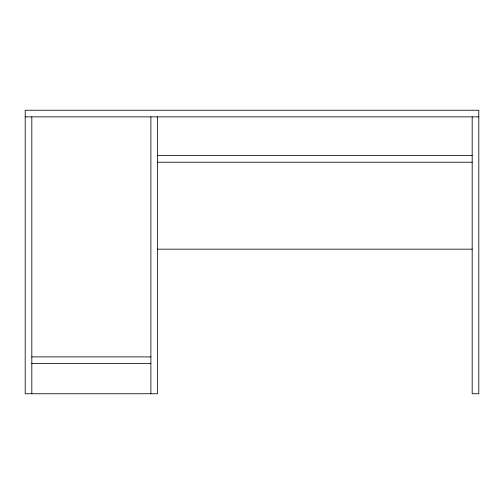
<?xml version="1.0" encoding="UTF-8"?>
<svg xmlns="http://www.w3.org/2000/svg" width="504" height="504" viewBox="0 0 504 504"><rect width="100%" height="100%" fill="white"/><g stroke="black" fill="none" stroke-linecap="round" stroke-linejoin="round"><path stroke-width="0.76" d="M25.2 116.865L478.8 116.865M157.5 155.61L472.185 155.61M157.5 162.225L472.185 162.225M157.5 249.165L472.185 249.165M31.815 356.895L150.885 356.895M31.815 363.51L150.885 363.51M472.185 116.865L472.185 393.75L478.8 393.75L478.8 110.25L25.2 110.25L25.2 393.75L157.5 393.75L157.5 116.865M150.885 116.865L150.885 393.75M31.815 116.865L31.815 393.75"/></g></svg>
